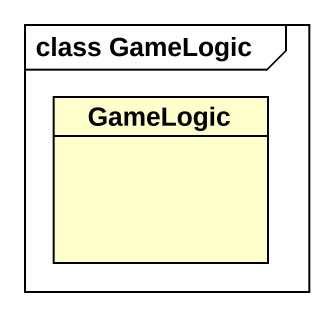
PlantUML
@startuml
mainframe class GameLogic
hide circle
hide empty members
class GameLogic
@enduml
